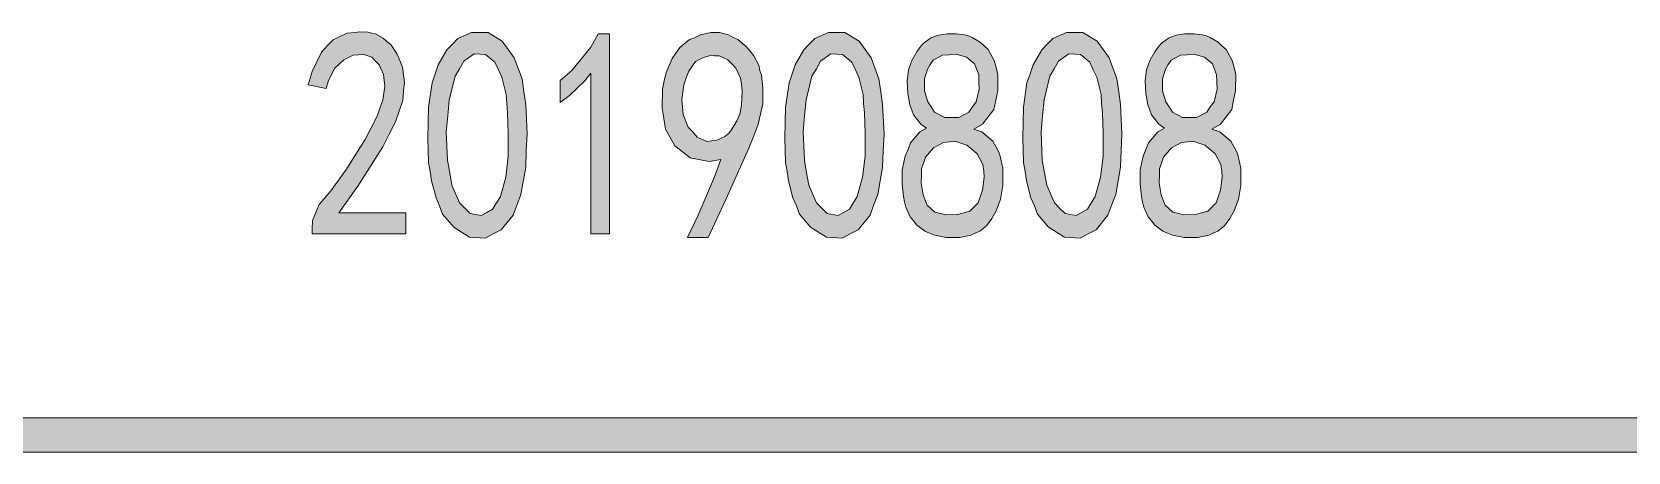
# Model space of a CAD drawing. Header units: millimetres. Extents: x 0 to 829, y 0 to 586.
# Drawn here: x 790.66 to 810.44, y 47.93 to 53.13 of the extents above; entities that cross this region are included whole.
import ezdxf

# ---------------------------------------------------------------- set-up
doc = ezdxf.new("R2010")
doc.units = ezdxf.units.MM

msp = doc.modelspace()

# ---------------------------------------------------------------- hatches: boundary and pattern name
h = msp.add_hatch(color=0)
h.dxf.hatch_style = 2
h.paths.add_polyline_path([(794.134528, 50.687111), (794.138056, 50.796472), (794.219194, 50.9905), (794.293278, 51.075167), (794.367361, 51.163361), (794.557861, 51.431472), (794.674278, 51.614917), (794.790694, 51.798361), (794.938861, 52.084111), (794.974139, 52.186417), (795.009417, 52.285194), (795.034111, 52.458056), (795.027056, 52.528611), (795.016472, 52.602694), (794.963556, 52.722639), (794.917694, 52.7685), (794.871833, 52.814361), (794.762472, 52.853167), (794.7025, 52.846111), (794.642528, 52.839056), (794.526111, 52.782611), (794.473194, 52.733222), (794.41675, 52.680306), (794.335611, 52.528611), (794.307389, 52.429833), (794.085139, 52.472167), (794.134528, 52.637972), (794.250944, 52.877861), (794.3215, 52.955472), (794.395583, 53.029556), (794.564917, 53.114222), (794.663694, 53.121278), (794.720139, 53.128333), (794.822444, 53.124806), (794.871833, 53.114222), (794.917694, 53.103639), (795.012944, 53.050722), (795.058806, 53.011917), (795.108194, 52.973111), (795.189333, 52.853167), (795.221083, 52.775556), (795.252833, 52.694417), (795.277528, 52.503917), (795.266944, 52.394556), (795.259889, 52.281667), (795.168167, 52.017083), (795.090556, 51.861861), (795.009417, 51.706639), (794.698972, 51.219806), (794.466139, 50.888194), (795.295167, 50.888194), (795.295167, 50.630667), (794.134528, 50.630667)])
h = msp.add_hatch(color=0)
h.paths.add_polyline_path([(795.573861, 52.002972), (795.577389, 52.197), (795.62325, 52.496861), (795.658528, 52.60975), (795.697333, 52.722639), (795.803167, 52.906083), (795.873722, 52.976639), (795.94075, 53.047194), (796.110083, 53.121278), (796.212389, 53.121278), (796.314694, 53.121278), (796.487556, 53.015444), (796.565167, 52.913139), (796.63925, 52.807306), (796.738028, 52.54625), (796.759194, 52.3875), (796.783889, 52.22875), (796.798, 51.865389), (796.787417, 51.660778), (796.780361, 51.452639), (796.720389, 51.1175), (796.674528, 50.9905), (796.625139, 50.859972), (796.476972, 50.680056), (796.378194, 50.630667), (796.282944, 50.57775), (796.085389, 50.588333), (795.986611, 50.651833), (795.891361, 50.711806), (795.75025, 50.874083), (795.711444, 50.976389), (795.669111, 51.075167), (795.612667, 51.286833), (795.595028, 51.399722), (795.577389, 51.512611), (795.566806, 51.812472)])
h.paths.add_polyline_path([(795.81375, 52.091167), (795.796111, 51.893611), (795.810222, 51.540833), (795.838444, 51.385611), (795.866667, 51.230389), (795.961917, 51.011667), (796.028944, 50.944639), (796.092444, 50.881139), (796.230028, 50.856444), (796.297056, 50.89525), (796.367611, 50.934056), (796.469917, 51.092806), (796.501667, 51.21275), (796.533417, 51.332694), (796.565167, 51.590222), (796.565167, 51.731333), (796.565167, 51.872444), (796.554583, 52.126444), (796.547528, 52.242861), (796.536944, 52.35575), (796.484028, 52.567417), (796.441694, 52.659139), (796.399361, 52.754389), (796.282944, 52.849639), (796.212389, 52.853167), (796.141833, 52.856694), (796.014833, 52.7685), (795.958389, 52.67325), (795.905472, 52.581528), (795.831389, 52.288722)])
h = msp.add_hatch(color=0)
h.dxf.hatch_style = 2
h.paths.add_polyline_path([(797.588222, 52.616806), (797.514139, 52.521556), (797.323639, 52.341639), (797.207222, 52.256972), (797.207222, 52.528611), (797.351861, 52.652083), (797.588222, 52.941361), (797.679944, 53.107167), (797.817528, 53.107167), (797.817528, 50.630667), (797.588222, 50.630667)])
h = msp.add_hatch(color=0)
h.paths.add_polyline_path([(798.787667, 50.584806), (798.914667, 50.852917), (799.119278, 51.336222), (799.200417, 51.551417), (799.055778, 51.523194), (798.819417, 51.569056), (798.724167, 51.643139), (798.628917, 51.72075), (798.5125, 51.925361), (798.491333, 52.055889), (798.473694, 52.186417), (798.477222, 52.41925), (798.498389, 52.521556), (798.523083, 52.627389), (798.593639, 52.80025), (798.643028, 52.867278), (798.692417, 52.937833), (798.808833, 53.033083), (798.879389, 53.061306), (798.946417, 53.093056), (799.073417, 53.121278), (799.126333, 53.121278), (799.182778, 53.121278), (799.292139, 53.093056), (799.352111, 53.061306), (799.408556, 53.033083), (799.510861, 52.948417), (799.56025, 52.891972), (799.606111, 52.832), (799.669611, 52.715583), (799.683722, 52.652083), (799.701361, 52.592111), (799.719, 52.433361), (799.719, 52.334583), (799.719, 52.239333), (799.662556, 51.988861), (799.606111, 51.840694), (799.546139, 51.689), (799.263917, 51.061056), (799.041667, 50.584806)])
h.paths.add_polyline_path([(798.724167, 52.200528), (798.731222, 52.105278), (798.794722, 51.950056), (798.851167, 51.890083), (798.904083, 51.826583), (799.024028, 51.773667), (799.087528, 51.780722), (799.151028, 51.787778), (799.249806, 51.833639), (799.288611, 51.868917), (799.323889, 51.904194), (799.397972, 52.027667), (799.43325, 52.112333), (799.454417, 52.221694), (799.465, 52.405139), (799.454417, 52.479222), (799.443833, 52.556833), (799.383861, 52.680306), (799.334472, 52.733222), (799.285083, 52.782611), (799.17925, 52.832), (799.119278, 52.832), (799.087528, 52.839056), (798.995806, 52.817889), (798.942889, 52.789667), (798.886444, 52.761444), (798.801778, 52.645028), (798.770028, 52.560361), (798.738278, 52.472167), (798.713583, 52.29225)])
h = msp.add_hatch(color=0)
h.paths.add_polyline_path([(799.997694, 52.002972), (800.001222, 52.197), (800.043556, 52.496861), (800.082361, 52.60975), (800.121167, 52.722639), (800.227, 52.906083), (800.294028, 52.976639), (800.364583, 53.047194), (800.533917, 53.121278), (800.636222, 53.121278), (800.735, 53.121278), (800.911389, 53.015444), (800.985472, 52.913139), (801.063083, 52.807306), (801.158333, 52.54625), (801.183028, 52.3875), (801.204194, 52.22875), (801.221833, 51.865389), (801.21125, 51.660778), (801.204194, 51.452639), (801.144222, 51.1175), (801.094833, 50.9905), (801.048972, 50.859972), (800.900806, 50.680056), (800.802028, 50.630667), (800.70325, 50.57775), (800.509222, 50.588333), (800.410444, 50.651833), (800.311667, 50.711806), (800.174083, 50.874083), (800.135278, 50.976389), (800.092944, 51.075167), (800.0365, 51.286833), (800.018861, 51.399722), (800.001222, 51.512611), (799.990639, 51.812472)])
h.paths.add_polyline_path([(800.237583, 52.091167), (800.219944, 51.893611), (800.234056, 51.540833), (800.262278, 51.385611), (800.2905, 51.230389), (800.38575, 51.011667), (800.452778, 50.944639), (800.516278, 50.881139), (800.653861, 50.856444), (800.720889, 50.89525), (800.791444, 50.934056), (800.890222, 51.092806), (800.921972, 51.21275), (800.953722, 51.332694), (800.985472, 51.590222), (800.985472, 51.731333), (800.985472, 51.872444), (800.978417, 52.126444), (800.967833, 52.242861), (800.960778, 52.35575), (800.907861, 52.567417), (800.865528, 52.659139), (800.823194, 52.754389), (800.706778, 52.849639), (800.636222, 52.853167), (800.562139, 52.856694), (800.435139, 52.7685), (800.382222, 52.67325), (800.325778, 52.581528), (800.255222, 52.288722)])
h = msp.add_hatch(color=0)
h.paths.add_polyline_path([(801.447611, 51.336222), (801.447611, 51.420889), (801.482889, 51.590222), (801.518167, 51.674889), (801.549917, 51.756028), (801.666333, 51.890083), (801.747472, 51.939472), (801.676917, 51.988861), (801.585194, 52.10175), (801.564028, 52.161722), (801.539333, 52.225222), (801.514639, 52.366333), (801.511111, 52.443944), (801.507583, 52.521556), (801.525222, 52.659139), (801.546389, 52.719111), (801.564028, 52.775556), (801.627528, 52.881389), (801.666333, 52.934306), (801.705139, 52.983694), (801.796861, 53.050722), (801.84625, 53.071889), (801.895639, 53.089528), (802.001472, 53.107167), (802.057917, 53.107167), (802.114361, 53.107167), (802.220194, 53.093056), (802.266056, 53.078944), (802.311917, 53.061306), (802.410694, 53.001333), (802.460083, 52.955472), (802.513, 52.909611), (802.587083, 52.775556), (802.611778, 52.687361), (802.632944, 52.602694), (802.632944, 52.401611), (802.604722, 52.285194), (802.580028, 52.168778), (802.442444, 51.988861), (802.333083, 51.925361), (802.431861, 51.890083), (802.569444, 51.777194), (802.611778, 51.703111), (802.650583, 51.6255), (802.692917, 51.442056), (802.692917, 51.336222), (802.692917, 51.226861), (802.664694, 51.054), (802.64, 50.9905), (802.615306, 50.923472), (802.555333, 50.817639), (802.523583, 50.775306), (802.491833, 50.729444), (802.407167, 50.662417), (802.350722, 50.637722), (802.297806, 50.613028), (802.160222, 50.584806), (802.075556, 50.584806), (801.990889, 50.584806), (801.84625, 50.613028), (801.786278, 50.637722), (801.726306, 50.662417), (801.627528, 50.7365), (801.585194, 50.789417), (801.546389, 50.838806), (801.489944, 50.95875), (801.475833, 51.025778), (801.461722, 51.092806), (801.447611, 51.248028)])
h.paths.add_polyline_path([(801.683972, 51.350333), (801.680444, 51.262139), (801.705139, 51.110444), (801.729833, 51.046944), (801.754528, 50.983444), (801.849778, 50.898778), (801.920333, 50.881139), (801.987361, 50.8635), (802.132, 50.867028), (802.209611, 50.888194), (802.283694, 50.909361), (802.386, 51.011667), (802.414222, 51.089278), (802.442444, 51.170417), (802.463611, 51.329167), (802.456556, 51.406778), (802.445972, 51.487917), (802.375417, 51.618444), (802.311917, 51.674889), (802.248417, 51.727806), (802.110833, 51.773667), (802.03675, 51.766611), (801.959139, 51.759556), (801.835667, 51.696056), (801.786278, 51.636083), (801.736889, 51.579639), (801.6875, 51.435)])
h.paths.add_polyline_path([(801.722778, 52.472167), (801.722778, 52.401611), (801.765111, 52.264028), (801.803917, 52.200528), (801.84625, 52.1335), (801.97325, 52.07), (802.057917, 52.07), (802.146111, 52.07), (802.273111, 52.1335), (802.318972, 52.200528), (802.361306, 52.264028), (802.400111, 52.41925), (802.396583, 52.507444), (802.396583, 52.599167), (802.343667, 52.733222), (802.294278, 52.775556), (802.244889, 52.817889), (802.114361, 52.853167), (802.029694, 52.846111), (801.945028, 52.839056), (801.828611, 52.779083), (801.793333, 52.726167), (801.758056, 52.669722), (801.722778, 52.54625)])
h = msp.add_hatch(color=0)
h.paths.add_polyline_path([(802.943389, 52.002972), (802.950444, 52.197), (802.992778, 52.496861), (803.031583, 52.60975), (803.070389, 52.722639), (803.176222, 52.906083), (803.24325, 52.976639), (803.313806, 53.047194), (803.483139, 53.121278), (803.585444, 53.121278), (803.684222, 53.121278), (803.860611, 53.015444), (803.934694, 52.913139), (804.012306, 52.807306), (804.107556, 52.54625), (804.13225, 52.3875), (804.153417, 52.22875), (804.167528, 51.865389), (804.160472, 51.660778), (804.153417, 51.452639), (804.093444, 51.1175), (804.044056, 50.9905), (803.994667, 50.859972), (803.850028, 50.680056), (803.75125, 50.630667), (803.652472, 50.57775), (803.458444, 50.588333), (803.359667, 50.651833), (803.260889, 50.711806), (803.123306, 50.874083), (803.0845, 50.976389), (803.042167, 51.075167), (802.985722, 51.286833), (802.968083, 51.399722), (802.950444, 51.512611), (802.939861, 51.812472)])
h.paths.add_polyline_path([(803.186806, 52.091167), (803.169167, 51.893611), (803.17975, 51.540833), (803.2115, 51.385611), (803.239722, 51.230389), (803.334972, 51.011667), (803.398472, 50.944639), (803.4655, 50.881139), (803.603083, 50.856444), (803.670111, 50.89525), (803.740667, 50.934056), (803.839444, 51.092806), (803.871194, 51.21275), (803.902944, 51.332694), (803.934694, 51.590222), (803.934694, 51.731333), (803.934694, 51.872444), (803.927639, 52.126444), (803.917056, 52.242861), (803.91, 52.35575), (803.857083, 52.567417), (803.81475, 52.659139), (803.772417, 52.754389), (803.656, 52.849639), (803.585444, 52.853167), (803.511361, 52.856694), (803.384361, 52.7685), (803.331444, 52.67325), (803.275, 52.581528), (803.204444, 52.288722)])
h = msp.add_hatch(color=0)
h.paths.add_polyline_path([(804.396833, 51.336222), (804.396833, 51.420889), (804.432111, 51.590222), (804.467389, 51.674889), (804.499139, 51.756028), (804.615556, 51.890083), (804.696694, 51.939472), (804.626139, 51.988861), (804.534417, 52.10175), (804.51325, 52.161722), (804.488556, 52.225222), (804.463861, 52.366333), (804.460333, 52.443944), (804.456806, 52.521556), (804.474444, 52.659139), (804.495611, 52.719111), (804.51325, 52.775556), (804.57675, 52.881389), (804.615556, 52.934306), (804.654361, 52.983694), (804.746083, 53.050722), (804.795472, 53.071889), (804.841333, 53.089528), (804.950694, 53.107167), (805.007139, 53.107167), (805.063583, 53.107167), (805.169417, 53.093056), (805.215278, 53.078944), (805.261139, 53.061306), (805.359917, 53.001333), (805.409306, 52.955472), (805.462222, 52.909611), (805.536306, 52.775556), (805.561, 52.687361), (805.582167, 52.602694), (805.578639, 52.401611), (805.553944, 52.285194), (805.52925, 52.168778), (805.391667, 51.988861), (805.282306, 51.925361), (805.381083, 51.890083), (805.518667, 51.777194), (805.561, 51.703111), (805.599806, 51.6255), (805.642139, 51.442056), (805.642139, 51.336222), (805.642139, 51.226861), (805.613917, 51.054), (805.589222, 50.9905), (805.564528, 50.923472), (805.504556, 50.817639), (805.472806, 50.775306), (805.441056, 50.729444), (805.356389, 50.662417), (805.299944, 50.637722), (805.247028, 50.613028), (805.109444, 50.584806), (805.024778, 50.584806), (804.940111, 50.584806), (804.795472, 50.613028), (804.7355, 50.637722), (804.675528, 50.662417), (804.57675, 50.7365), (804.534417, 50.789417), (804.495611, 50.838806), (804.439167, 50.95875), (804.425056, 51.025778), (804.410944, 51.092806), (804.396833, 51.248028)])
h.paths.add_polyline_path([(804.633194, 51.350333), (804.629667, 51.262139), (804.654361, 51.110444), (804.679056, 51.046944), (804.70375, 50.983444), (804.799, 50.898778), (804.869556, 50.881139), (804.936583, 50.8635), (805.081222, 50.867028), (805.155306, 50.888194), (805.232917, 50.909361), (805.335222, 51.011667), (805.363444, 51.089278), (805.391667, 51.170417), (805.412833, 51.329167), (805.405778, 51.406778), (805.395194, 51.487917), (805.324639, 51.618444), (805.261139, 51.674889), (805.197639, 51.727806), (805.060056, 51.773667), (804.982444, 51.766611), (804.908361, 51.759556), (804.784889, 51.696056), (804.7355, 51.636083), (804.686111, 51.579639), (804.636722, 51.435)])
h.paths.add_polyline_path([(804.672, 52.472167), (804.672, 52.401611), (804.714333, 52.264028), (804.753139, 52.200528), (804.795472, 52.1335), (804.918944, 52.07), (805.007139, 52.07), (805.091806, 52.07), (805.222333, 52.1335), (805.264667, 52.200528), (805.310528, 52.264028), (805.349333, 52.41925), (805.345806, 52.507444), (805.342278, 52.599167), (805.292889, 52.733222), (805.2435, 52.775556), (805.194111, 52.817889), (805.060056, 52.853167), (804.978917, 52.846111), (804.89425, 52.839056), (804.777833, 52.779083), (804.742556, 52.726167), (804.707278, 52.669722), (804.672, 52.54625)])
h = msp.add_hatch(color=0)
h.dxf.hatch_style = 2
h.paths.add_polyline_path([(819.294639, 48.351722), (819.294639, 47.928389), (769.958667, 47.928389), (769.958667, 48.351722)])

# ---------------------------------------------------------------- linework, layer by layer
at = {"color": 0, "lineweight": 0}
for points in [[(794.134528, 50.687111), (794.138056, 50.796472), (794.219194, 50.9905), (794.293278, 51.075167), (794.367361, 51.163361), (794.557861, 51.431472), (794.674278, 51.614917), (794.790694, 51.798361), (794.938861, 52.084111), (794.974139, 52.186417), (795.009417, 52.285194), (795.034111, 52.458056), (795.027056, 52.528611), (795.016472, 52.602694), (794.963556, 52.722639), (794.917694, 52.7685), (794.871833, 52.814361), (794.762472, 52.853167), (794.7025, 52.846111), (794.642528, 52.839056), (794.526111, 52.782611), (794.473194, 52.733222), (794.41675, 52.680306), (794.335611, 52.528611), (794.307389, 52.429833), (794.085139, 52.472167), (794.134528, 52.637972), (794.250944, 52.877861), (794.3215, 52.955472), (794.395583, 53.029556), (794.564917, 53.114222), (794.663694, 53.121278), (794.720139, 53.128333), (794.822444, 53.124806), (794.871833, 53.114222), (794.917694, 53.103639), (795.012944, 53.050722), (795.058806, 53.011917), (795.108194, 52.973111), (795.189333, 52.853167), (795.221083, 52.775556), (795.252833, 52.694417), (795.277528, 52.503917), (795.266944, 52.394556), (795.259889, 52.281667), (795.168167, 52.017083), (795.090556, 51.861861), (795.009417, 51.706639), (794.698972, 51.219806), (794.466139, 50.888194), (795.295167, 50.888194), (795.295167, 50.630667), (794.134528, 50.630667)], [(795.573861, 52.002972), (795.577389, 52.197), (795.62325, 52.496861), (795.658528, 52.60975), (795.697333, 52.722639), (795.803167, 52.906083), (795.873722, 52.976639), (795.94075, 53.047194), (796.110083, 53.121278), (796.212389, 53.121278), (796.314694, 53.121278), (796.487556, 53.015444), (796.565167, 52.913139), (796.63925, 52.807306), (796.738028, 52.54625), (796.759194, 52.3875), (796.783889, 52.22875), (796.798, 51.865389), (796.787417, 51.660778), (796.780361, 51.452639), (796.720389, 51.1175), (796.674528, 50.9905), (796.625139, 50.859972), (796.476972, 50.680056), (796.378194, 50.630667), (796.282944, 50.57775), (796.085389, 50.588333), (795.986611, 50.651833), (795.891361, 50.711806), (795.75025, 50.874083), (795.711444, 50.976389), (795.669111, 51.075167), (795.612667, 51.286833), (795.595028, 51.399722), (795.577389, 51.512611), (795.566806, 51.812472)], [(797.588222, 52.616806), (797.514139, 52.521556), (797.323639, 52.341639), (797.207222, 52.256972), (797.207222, 52.528611), (797.351861, 52.652083), (797.588222, 52.941361), (797.679944, 53.107167), (797.817528, 53.107167), (797.817528, 50.630667), (797.588222, 50.630667)], [(798.787667, 50.584806), (798.914667, 50.852917), (799.119278, 51.336222), (799.200417, 51.551417), (799.055778, 51.523194), (798.819417, 51.569056), (798.724167, 51.643139), (798.628917, 51.72075), (798.5125, 51.925361), (798.491333, 52.055889), (798.473694, 52.186417), (798.477222, 52.41925), (798.498389, 52.521556), (798.523083, 52.627389), (798.593639, 52.80025), (798.643028, 52.867278), (798.692417, 52.937833), (798.808833, 53.033083), (798.879389, 53.061306), (798.946417, 53.093056), (799.073417, 53.121278), (799.126333, 53.121278), (799.182778, 53.121278), (799.292139, 53.093056), (799.352111, 53.061306), (799.408556, 53.033083), (799.510861, 52.948417), (799.56025, 52.891972), (799.606111, 52.832), (799.669611, 52.715583), (799.683722, 52.652083), (799.701361, 52.592111), (799.719, 52.433361), (799.719, 52.334583), (799.719, 52.239333), (799.662556, 51.988861), (799.606111, 51.840694), (799.546139, 51.689), (799.263917, 51.061056), (799.041667, 50.584806)], [(799.997694, 52.002972), (800.001222, 52.197), (800.043556, 52.496861), (800.082361, 52.60975), (800.121167, 52.722639), (800.227, 52.906083), (800.294028, 52.976639), (800.364583, 53.047194), (800.533917, 53.121278), (800.636222, 53.121278), (800.735, 53.121278), (800.911389, 53.015444), (800.985472, 52.913139), (801.063083, 52.807306), (801.158333, 52.54625), (801.183028, 52.3875), (801.204194, 52.22875), (801.221833, 51.865389), (801.21125, 51.660778), (801.204194, 51.452639), (801.144222, 51.1175), (801.094833, 50.9905), (801.048972, 50.859972), (800.900806, 50.680056), (800.802028, 50.630667), (800.70325, 50.57775), (800.509222, 50.588333), (800.410444, 50.651833), (800.311667, 50.711806), (800.174083, 50.874083), (800.135278, 50.976389), (800.092944, 51.075167), (800.0365, 51.286833), (800.018861, 51.399722), (800.001222, 51.512611), (799.990639, 51.812472)], [(801.447611, 51.336222), (801.447611, 51.420889), (801.482889, 51.590222), (801.518167, 51.674889), (801.549917, 51.756028), (801.666333, 51.890083), (801.747472, 51.939472), (801.676917, 51.988861), (801.585194, 52.10175), (801.564028, 52.161722), (801.539333, 52.225222), (801.514639, 52.366333), (801.511111, 52.443944), (801.507583, 52.521556), (801.525222, 52.659139), (801.546389, 52.719111), (801.564028, 52.775556), (801.627528, 52.881389), (801.666333, 52.934306), (801.705139, 52.983694), (801.796861, 53.050722), (801.84625, 53.071889), (801.895639, 53.089528), (802.001472, 53.107167), (802.057917, 53.107167), (802.114361, 53.107167), (802.220194, 53.093056), (802.266056, 53.078944), (802.311917, 53.061306), (802.410694, 53.001333), (802.460083, 52.955472), (802.513, 52.909611), (802.587083, 52.775556), (802.611778, 52.687361), (802.632944, 52.602694), (802.632944, 52.401611), (802.604722, 52.285194), (802.580028, 52.168778), (802.442444, 51.988861), (802.333083, 51.925361), (802.431861, 51.890083), (802.569444, 51.777194), (802.611778, 51.703111), (802.650583, 51.6255), (802.692917, 51.442056), (802.692917, 51.336222), (802.692917, 51.226861), (802.664694, 51.054), (802.64, 50.9905), (802.615306, 50.923472), (802.555333, 50.817639), (802.523583, 50.775306), (802.491833, 50.729444), (802.407167, 50.662417), (802.350722, 50.637722), (802.297806, 50.613028), (802.160222, 50.584806), (802.075556, 50.584806), (801.990889, 50.584806), (801.84625, 50.613028), (801.786278, 50.637722), (801.726306, 50.662417), (801.627528, 50.7365), (801.585194, 50.789417), (801.546389, 50.838806), (801.489944, 50.95875), (801.475833, 51.025778), (801.461722, 51.092806), (801.447611, 51.248028)], [(802.943389, 52.002972), (802.950444, 52.197), (802.992778, 52.496861), (803.031583, 52.60975), (803.070389, 52.722639), (803.176222, 52.906083), (803.24325, 52.976639), (803.313806, 53.047194), (803.483139, 53.121278), (803.585444, 53.121278), (803.684222, 53.121278), (803.860611, 53.015444), (803.934694, 52.913139), (804.012306, 52.807306), (804.107556, 52.54625), (804.13225, 52.3875), (804.153417, 52.22875), (804.167528, 51.865389), (804.160472, 51.660778), (804.153417, 51.452639), (804.093444, 51.1175), (804.044056, 50.9905), (803.994667, 50.859972), (803.850028, 50.680056), (803.75125, 50.630667), (803.652472, 50.57775), (803.458444, 50.588333), (803.359667, 50.651833), (803.260889, 50.711806), (803.123306, 50.874083), (803.0845, 50.976389), (803.042167, 51.075167), (802.985722, 51.286833), (802.968083, 51.399722), (802.950444, 51.512611), (802.939861, 51.812472)], [(804.396833, 51.336222), (804.396833, 51.420889), (804.432111, 51.590222), (804.467389, 51.674889), (804.499139, 51.756028), (804.615556, 51.890083), (804.696694, 51.939472), (804.626139, 51.988861), (804.534417, 52.10175), (804.51325, 52.161722), (804.488556, 52.225222), (804.463861, 52.366333), (804.460333, 52.443944), (804.456806, 52.521556), (804.474444, 52.659139), (804.495611, 52.719111), (804.51325, 52.775556), (804.57675, 52.881389), (804.615556, 52.934306), (804.654361, 52.983694), (804.746083, 53.050722), (804.795472, 53.071889), (804.841333, 53.089528), (804.950694, 53.107167), (805.007139, 53.107167), (805.063583, 53.107167), (805.169417, 53.093056), (805.215278, 53.078944), (805.261139, 53.061306), (805.359917, 53.001333), (805.409306, 52.955472), (805.462222, 52.909611), (805.536306, 52.775556), (805.561, 52.687361), (805.582167, 52.602694), (805.578639, 52.401611), (805.553944, 52.285194), (805.52925, 52.168778), (805.391667, 51.988861), (805.282306, 51.925361), (805.381083, 51.890083), (805.518667, 51.777194), (805.561, 51.703111), (805.599806, 51.6255), (805.642139, 51.442056), (805.642139, 51.336222), (805.642139, 51.226861), (805.613917, 51.054), (805.589222, 50.9905), (805.564528, 50.923472), (805.504556, 50.817639), (805.472806, 50.775306), (805.441056, 50.729444), (805.356389, 50.662417), (805.299944, 50.637722), (805.247028, 50.613028), (805.109444, 50.584806), (805.024778, 50.584806), (804.940111, 50.584806), (804.795472, 50.613028), (804.7355, 50.637722), (804.675528, 50.662417), (804.57675, 50.7365), (804.534417, 50.789417), (804.495611, 50.838806), (804.439167, 50.95875), (804.425056, 51.025778), (804.410944, 51.092806), (804.396833, 51.248028)], [(795.81375, 52.091167), (795.796111, 51.893611), (795.810222, 51.540833), (795.838444, 51.385611), (795.866667, 51.230389), (795.961917, 51.011667), (796.028944, 50.944639), (796.092444, 50.881139), (796.230028, 50.856444), (796.297056, 50.89525), (796.367611, 50.934056), (796.469917, 51.092806), (796.501667, 51.21275), (796.533417, 51.332694), (796.565167, 51.590222), (796.565167, 51.731333), (796.565167, 51.872444), (796.554583, 52.126444), (796.547528, 52.242861), (796.536944, 52.35575), (796.484028, 52.567417), (796.441694, 52.659139), (796.399361, 52.754389), (796.282944, 52.849639), (796.212389, 52.853167), (796.141833, 52.856694), (796.014833, 52.7685), (795.958389, 52.67325), (795.905472, 52.581528), (795.831389, 52.288722)], [(798.724167, 52.200528), (798.731222, 52.105278), (798.794722, 51.950056), (798.851167, 51.890083), (798.904083, 51.826583), (799.024028, 51.773667), (799.087528, 51.780722), (799.151028, 51.787778), (799.249806, 51.833639), (799.288611, 51.868917), (799.323889, 51.904194), (799.397972, 52.027667), (799.43325, 52.112333), (799.454417, 52.221694), (799.465, 52.405139), (799.454417, 52.479222), (799.443833, 52.556833), (799.383861, 52.680306), (799.334472, 52.733222), (799.285083, 52.782611), (799.17925, 52.832), (799.119278, 52.832), (799.087528, 52.839056), (798.995806, 52.817889), (798.942889, 52.789667), (798.886444, 52.761444), (798.801778, 52.645028), (798.770028, 52.560361), (798.738278, 52.472167), (798.713583, 52.29225)], [(800.237583, 52.091167), (800.219944, 51.893611), (800.234056, 51.540833), (800.262278, 51.385611), (800.2905, 51.230389), (800.38575, 51.011667), (800.452778, 50.944639), (800.516278, 50.881139), (800.653861, 50.856444), (800.720889, 50.89525), (800.791444, 50.934056), (800.890222, 51.092806), (800.921972, 51.21275), (800.953722, 51.332694), (800.985472, 51.590222), (800.985472, 51.731333), (800.985472, 51.872444), (800.978417, 52.126444), (800.967833, 52.242861), (800.960778, 52.35575), (800.907861, 52.567417), (800.865528, 52.659139), (800.823194, 52.754389), (800.706778, 52.849639), (800.636222, 52.853167), (800.562139, 52.856694), (800.435139, 52.7685), (800.382222, 52.67325), (800.325778, 52.581528), (800.255222, 52.288722)], [(801.722778, 52.472167), (801.722778, 52.401611), (801.765111, 52.264028), (801.803917, 52.200528), (801.84625, 52.1335), (801.97325, 52.07), (802.057917, 52.07), (802.146111, 52.07), (802.273111, 52.1335), (802.318972, 52.200528), (802.361306, 52.264028), (802.400111, 52.41925), (802.396583, 52.507444), (802.396583, 52.599167), (802.343667, 52.733222), (802.294278, 52.775556), (802.244889, 52.817889), (802.114361, 52.853167), (802.029694, 52.846111), (801.945028, 52.839056), (801.828611, 52.779083), (801.793333, 52.726167), (801.758056, 52.669722), (801.722778, 52.54625)], [(803.186806, 52.091167), (803.169167, 51.893611), (803.17975, 51.540833), (803.2115, 51.385611), (803.239722, 51.230389), (803.334972, 51.011667), (803.398472, 50.944639), (803.4655, 50.881139), (803.603083, 50.856444), (803.670111, 50.89525), (803.740667, 50.934056), (803.839444, 51.092806), (803.871194, 51.21275), (803.902944, 51.332694), (803.934694, 51.590222), (803.934694, 51.731333), (803.934694, 51.872444), (803.927639, 52.126444), (803.917056, 52.242861), (803.91, 52.35575), (803.857083, 52.567417), (803.81475, 52.659139), (803.772417, 52.754389), (803.656, 52.849639), (803.585444, 52.853167), (803.511361, 52.856694), (803.384361, 52.7685), (803.331444, 52.67325), (803.275, 52.581528), (803.204444, 52.288722)], [(804.672, 52.472167), (804.672, 52.401611), (804.714333, 52.264028), (804.753139, 52.200528), (804.795472, 52.1335), (804.918944, 52.07), (805.007139, 52.07), (805.091806, 52.07), (805.222333, 52.1335), (805.264667, 52.200528), (805.310528, 52.264028), (805.349333, 52.41925), (805.345806, 52.507444), (805.342278, 52.599167), (805.292889, 52.733222), (805.2435, 52.775556), (805.194111, 52.817889), (805.060056, 52.853167), (804.978917, 52.846111), (804.89425, 52.839056), (804.777833, 52.779083), (804.742556, 52.726167), (804.707278, 52.669722), (804.672, 52.54625)], [(801.683972, 51.350333), (801.680444, 51.262139), (801.705139, 51.110444), (801.729833, 51.046944), (801.754528, 50.983444), (801.849778, 50.898778), (801.920333, 50.881139), (801.987361, 50.8635), (802.132, 50.867028), (802.209611, 50.888194), (802.283694, 50.909361), (802.386, 51.011667), (802.414222, 51.089278), (802.442444, 51.170417), (802.463611, 51.329167), (802.456556, 51.406778), (802.445972, 51.487917), (802.375417, 51.618444), (802.311917, 51.674889), (802.248417, 51.727806), (802.110833, 51.773667), (802.03675, 51.766611), (801.959139, 51.759556), (801.835667, 51.696056), (801.786278, 51.636083), (801.736889, 51.579639), (801.6875, 51.435)], [(804.633194, 51.350333), (804.629667, 51.262139), (804.654361, 51.110444), (804.679056, 51.046944), (804.70375, 50.983444), (804.799, 50.898778), (804.869556, 50.881139), (804.936583, 50.8635), (805.081222, 50.867028), (805.155306, 50.888194), (805.232917, 50.909361), (805.335222, 51.011667), (805.363444, 51.089278), (805.391667, 51.170417), (805.412833, 51.329167), (805.405778, 51.406778), (805.395194, 51.487917), (805.324639, 51.618444), (805.261139, 51.674889), (805.197639, 51.727806), (805.060056, 51.773667), (804.982444, 51.766611), (804.908361, 51.759556), (804.784889, 51.696056), (804.7355, 51.636083), (804.686111, 51.579639), (804.636722, 51.435)], [(819.294639, 48.351722), (819.294639, 47.928389), (769.958667, 47.928389), (769.958667, 48.351722)]]:
    msp.add_lwpolyline(points, close=True, dxfattribs=at)

doc.saveas('drawing.dxf')
